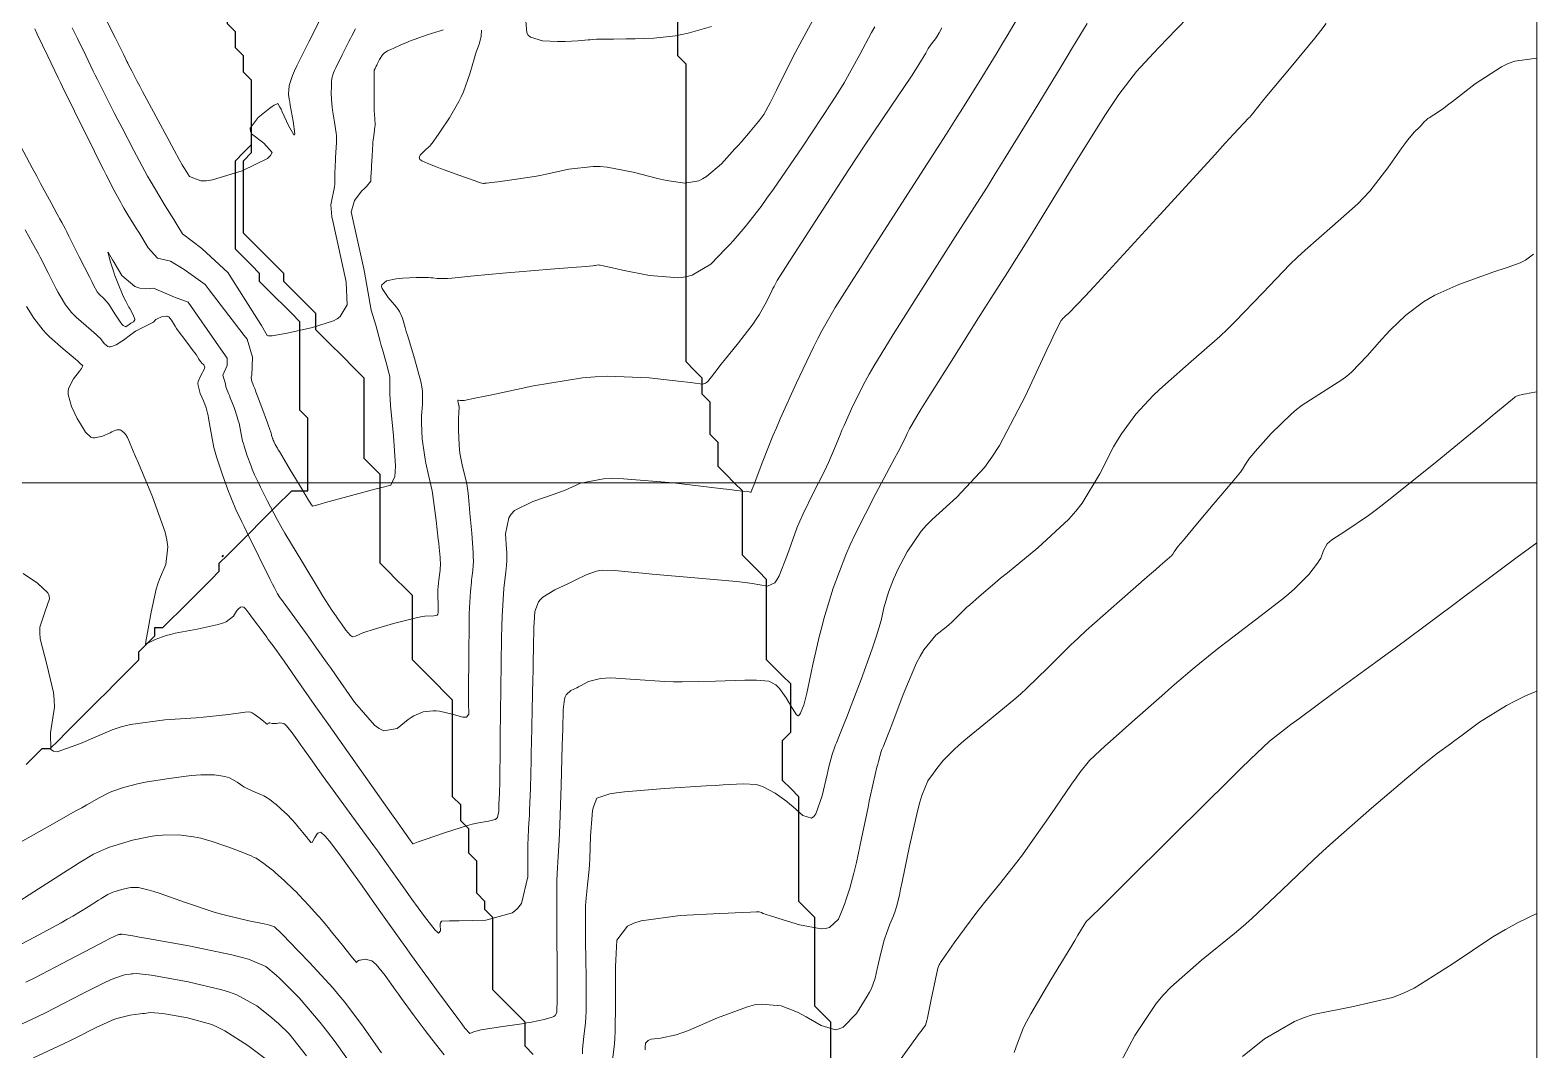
# Model space of a CAD drawing. Header units: millimetres. Extents: x 837475 to 838477, y 1189012 to 1191015.
# Drawn here: x 838289.3 to 838476.5, y 1190743.5 to 1190870.1 of the extents above; entities that cross this region are included whole.
import ezdxf

# ---------------------------------------------------------------- set-up
doc = ezdxf.new("R2010")
doc.units = ezdxf.units.MM
doc.header["$LTSCALE"] = 0.3
doc.layers.add('COORD', color=253, linetype='Continuous', lineweight=20)
doc.layers.add('DRENAJE', color=5, linetype='Continuous', lineweight=25)
doc.layers.add('COTAS 10', color=7, linetype='Continuous', lineweight=9, true_color=0x6e3e2d)
doc.layers.add('COTAS INT', color=7, linetype='Continuous', lineweight=5, true_color=0x9fa19f)

msp = doc.modelspace()

# ---------------------------------------------------------------- linework, layer by layer
at = {"layer": 'COORD'}
msp.add_line((837476.51, 1190813.87), (838476.51, 1190813.87), dxfattribs=at)
msp.add_lwpolyline([(837476.51, 1189013.87), (838476.51, 1189013.87), (838476.51, 1191013.87), (837476.51, 1191013.87)], close=True, dxfattribs=at)
at = {"layer": 'COTAS 10'}
for points in [[(838288.71, 1190845.28), (838289.63, 1190843.64), (838290.17, 1190842.67), (838290.37, 1190842.3), (838290.59, 1190841.87), (838291.57, 1190839.94), (838292.59, 1190837.96), (838292.83, 1190837.5), (838293.06, 1190837.09), (838293.74, 1190835.95), (838294.48, 1190835.02), (838294.75, 1190834.74), (838295.04, 1190834.45), (838296.32, 1190833.34), (838297.54, 1190832.29), (838297.81, 1190832.04), (838298.04, 1190831.81), (838298.59, 1190831.14), (838299.01, 1190830.78), (838299.15, 1190830.75), (838299.32, 1190830.75), (838300.01, 1190831), (838300.73, 1190831.44), (838300.92, 1190831.56), (838301.09, 1190831.68), (838301.64, 1190832.12), (838302.25, 1190832.56), (838302.45, 1190832.69), (838302.67, 1190832.81), (838303.6, 1190833.28), (838304.43, 1190833.68), (838304.58, 1190833.76), (838304.7, 1190833.84), (838304.85, 1190834.01), (838304.95, 1190834.14), (838305.03, 1190834.19), (838305.13, 1190834.24), (838305.68, 1190834.46), (838306.3, 1190834.55), (838306.36, 1190834.54), (838306.44, 1190834.52), (838306.57, 1190834.46), (838306.92, 1190834.04), (838307.35, 1190833.3), (838307.53, 1190833.03), (838307.74, 1190832.74), (838308.68, 1190831.48), (838309.6, 1190830.27), (838309.79, 1190830.01), (838309.96, 1190829.78), (838310.31, 1190829.23), (838310.51, 1190828.93), (838310.51, 1190828.92), (838310.57, 1190828.84), (838310.64, 1190828.77), (838310.91, 1190828.53), (838311.04, 1190828.21), (838311.01, 1190828.08), (838310.96, 1190827.94), (838310.58, 1190827.28), (838310.22, 1190826.45), (838310.19, 1190826.2), (838310.2, 1190825.95), (838310.46, 1190824.95), (838310.86, 1190824.04), (838310.95, 1190823.84), (838311.03, 1190823.65), (838311.22, 1190823.17), (838311.38, 1190822.52), (838311.44, 1190822.23), (838311.5, 1190821.89), (838311.77, 1190820.27), (838312.18, 1190818.26), (838312.33, 1190817.68), (838312.5, 1190817.09), (838313.24, 1190814.85), (838314, 1190812.79), (838314.19, 1190812.3), (838314.37, 1190811.86), (838314.91, 1190810.56), (838315.63, 1190809.02), (838315.92, 1190808.42), (838316.25, 1190807.75), (838317.75, 1190804.7), (838319.18, 1190801.84), (838319.45, 1190801.28), (838319.68, 1190800.83), (838320.06, 1190800.08), (838320.38, 1190799.64), (838320.56, 1190799.39), (838320.78, 1190799.09), (838321.91, 1190797.54), (838323.23, 1190795.74), (838323.56, 1190795.28), (838323.88, 1190794.83), (838324.93, 1190793.35), (838326.23, 1190791.48), (838326.72, 1190790.79), (838327.26, 1190790.03), (838329.65, 1190786.65), (838332.13, 1190783.79), (838332.72, 1190783.35), (838333.28, 1190783.08), (838334.95, 1190783.37), (838336.3, 1190784.48), (838336.66, 1190784.72), (838337, 1190784.92), (838338.18, 1190785.43), (838339.4, 1190785.56), (838339.78, 1190785.54), (838340.18, 1190785.5), (838341.75, 1190785.12), (838343.09, 1190784.78), (838343.34, 1190784.77), (838343.54, 1190784.78), (838343.83, 1190785.12), (838343.8, 1190786.55), (838343.8, 1190787.26), (838343.8, 1190788.11), (838343.82, 1190792.3), (838343.87, 1190796.62), (838343.89, 1190797.56), (838343.92, 1190798.37), (838344.03, 1190800.36), (838344.15, 1190801.51), (838344.19, 1190801.8), (838344.22, 1190802.08), (838344.35, 1190802.97), (838344.4, 1190804.18), (838344.39, 1190804.65), (838344.37, 1190805.19), (838344.2, 1190807.61), (838343.98, 1190810.09), (838343.93, 1190810.66), (838343.88, 1190811.17), (838343.74, 1190812.57), (838343.57, 1190813.73), (838343.5, 1190814.08), (838343.42, 1190814.45), (838343.06, 1190815.9), (838342.73, 1190817.54), (838342.67, 1190818.02), (838342.62, 1190818.52), (838342.55, 1190820.42), (838342.57, 1190822.05), (838342.58, 1190822.38), (838342.59, 1190822.65), (838342.62, 1190823.17), (838342.62, 1190823.37), (838342.61, 1190823.44), (838342.6, 1190823.51), (838342.53, 1190823.81), (838342.47, 1190824.06), (838342.47, 1190824.11), (838342.48, 1190824.14), (838342.57, 1190824.14), (838342.75, 1190824.09), (838342.82, 1190824.09), (838342.9, 1190824.08), (838343.24, 1190824.1), (838344.81, 1190824.4), (838345.65, 1190824.58), (838346.68, 1190824.79), (838351.87, 1190825.89), (838357.95, 1190826.88), (838359.53, 1190827.01), (838361.06, 1190827.1), (838366.24, 1190826.92), (838370.23, 1190826.46), (838371.02, 1190826.37), (838371.67, 1190826.29), (838372.88, 1190826.13), (838373.24, 1190826.23), (838373.35, 1190826.31), (838373.47, 1190826.42), (838373.97, 1190827.01), (838374.82, 1190828.12), (838375.16, 1190828.56), (838375.55, 1190829.04), (838377.33, 1190831.26), (838379.14, 1190833.62), (838379.55, 1190834.19), (838379.91, 1190834.74), (838380.86, 1190836.42), (838381.46, 1190837.7), (838381.61, 1190838), (838381.75, 1190838.26), (838382.16, 1190839), (838383.17, 1190840.58), (838383.69, 1190841.39), (838384.31, 1190842.35), (838387.4, 1190847.15), (838391.03, 1190852.75), (838392, 1190854.22), (838392.94, 1190855.65), (838396.22, 1190860.52), (838398.81, 1190864.37), (838399.33, 1190865.16), (838399.76, 1190865.82), (838400.61, 1190867.21), (838400.91, 1190867.77), (838401, 1190867.92), (838401.09, 1190868.06), (838401.44, 1190868.54), (838401.79, 1190869), (838401.88, 1190869.13), (838401.97, 1190869.25), (838402.26, 1190869.73), (838402.6, 1190870.35)], [(838361.67, 1190742.17), (838361.95, 1190744.2), (838361.99, 1190744.93), (838362.03, 1190745.74), (838362.05, 1190749.27), (838362.04, 1190752.92), (838362.06, 1190753.79), (838362.08, 1190754.61), (838362.23, 1190757.08), (838363.56, 1190758.82), (838364.32, 1190759.18), (838365.26, 1190759.49), (838370.08, 1190760.13), (838375.03, 1190760.37), (838376.06, 1190760.42), (838376.93, 1190760.46), (838378.83, 1190760.57), (838379.59, 1190760.59), (838379.75, 1190760.59), (838379.89, 1190760.58), (838380.18, 1190760.52), (838380.33, 1190760.43), (838380.38, 1190760.4), (838380.43, 1190760.38), (838380.63, 1190760.3), (838381.42, 1190760.06), (838381.84, 1190759.93), (838382.36, 1190759.77), (838384.93, 1190758.98), (838387.59, 1190758.5), (838388.16, 1190758.54), (838388.64, 1190758.66), (838389.78, 1190759.69), (838390.38, 1190761.2), (838390.53, 1190761.62), (838390.68, 1190762.03), (838391.17, 1190763.54), (838391.67, 1190765.4), (838391.82, 1190766.04), (838391.99, 1190766.73), (838392.62, 1190769.71), (838393.27, 1190772.81), (838393.43, 1190773.59), (838393.59, 1190774.34), (838394.12, 1190776.73), (838394.54, 1190778.56), (838394.64, 1190778.95), (838394.72, 1190779.28), (838394.92, 1190780.06), (838395.07, 1190780.5), (838395.11, 1190780.62), (838395.16, 1190780.74), (838395.34, 1190781.18), (838395.83, 1190782.43), (838396.08, 1190783.06), (838396.37, 1190783.82), (838397.79, 1190787.6), (838399.47, 1190791.52), (838399.92, 1190792.36), (838400.35, 1190793.11), (838401.87, 1190794.93), (838403.18, 1190795.99), (838403.49, 1190796.26), (838403.78, 1190796.52), (838404.63, 1190797.33), (838405.45, 1190798.16), (838405.72, 1190798.41), (838406.02, 1190798.68), (838407.23, 1190799.76), (838409.16, 1190801.4), (838409.9, 1190802.01), (838410.74, 1190802.7), (838414.52, 1190805.79), (838418.36, 1190809.36), (838419.24, 1190810.35), (838420.03, 1190811.35), (838422.23, 1190814.98), (838423.93, 1190818.33), (838424.41, 1190819.16), (838424.9, 1190819.94), (838426.7, 1190822.39), (838428.87, 1190824.71), (838429.59, 1190825.41), (838430.37, 1190826.13), (838433.59, 1190828.94), (838437.12, 1190832.04), (838438.08, 1190832.96), (838439.04, 1190833.89), (838442.46, 1190837.45), (838445.84, 1190840.97), (838446.78, 1190841.88), (838447.72, 1190842.76), (838451.12, 1190845.72), (838454.26, 1190848.52), (838455.02, 1190849.3), (838455.75, 1190850.09), (838458.01, 1190852.98), (838459.73, 1190855.44), (838460.11, 1190855.96), (838460.45, 1190856.41), (838461.33, 1190857.45), (838461.88, 1190857.98), (838462.01, 1190858.11), (838462.13, 1190858.23), (838462.49, 1190858.63), (838462.86, 1190858.98), (838462.99, 1190859.08), (838463.13, 1190859.18), (838463.72, 1190859.54), (838464.91, 1190860.35), (838465.43, 1190860.74), (838466.03, 1190861.19), (838468.87, 1190863.41), (838472.11, 1190865.53), (838472.95, 1190865.92), (838473.78, 1190866.23), (838476.51, 1190866.61)], [(838313.21, 1190804.76), (838313.27, 1190804.86), (838313.28, 1190804.87), (838313.29, 1190804.88), (838313.31, 1190804.87), (838313.32, 1190804.86), (838313.32, 1190804.85), (838313.33, 1190804.84), (838313.33, 1190804.81), (838313.33, 1190804.78), (838313.32, 1190804.77), (838313.31, 1190804.76), (838313.27, 1190804.73), (838313.22, 1190804.7), (838313.22, 1190804.69), (838313.21, 1190804.69), (838313.2, 1190804.68), (838313.2, 1190804.69), (838313.2, 1190804.7), (838313.2, 1190804.72), (838313.21, 1190804.76)], [(838286.48, 1190755.67), (838289.89, 1190757.45), (838293.19, 1190759.25), (838293.95, 1190759.67), (838294.64, 1190760.06), (838296.57, 1190761.23), (838297.84, 1190762.05), (838298.12, 1190762.22), (838298.37, 1190762.38), (838299.01, 1190762.76), (838299.54, 1190763.01), (838299.72, 1190763.07), (838299.91, 1190763.14), (838300.74, 1190763.38), (838301.61, 1190763.57), (838301.84, 1190763.6), (838302.06, 1190763.62), (838302.79, 1190763.62), (838304.11, 1190763.3), (838304.7, 1190763.12), (838305.38, 1190762.9), (838308.65, 1190761.77), (838312.22, 1190760.57), (838313.1, 1190760.31), (838313.93, 1190760.08), (838316.52, 1190759.47), (838318.4, 1190759.1), (838318.77, 1190759.02), (838319.09, 1190758.94), (838319.71, 1190758.73), (838320.51, 1190757.95), (838320.93, 1190757.52), (838321.44, 1190757), (838324.02, 1190754.35), (838326.97, 1190751.13), (838327.71, 1190750.25), (838328.43, 1190749.38), (838330.75, 1190746.28), (838332.59, 1190743.67), (838332.99, 1190743.11)], [(838476.51, 1190760.4), (838474.2, 1190759.29), (838472.6, 1190758.4), (838471.05, 1190757.49), (838466.01, 1190754.08), (838461.28, 1190751.12), (838459.93, 1190750.51), (838458.57, 1190749.98), (838453.53, 1190748.82), (838448.74, 1190747.85), (838447.54, 1190747.44), (838446.39, 1190746.98), (838442.7, 1190744.82), (838439.95, 1190742.65)]]:
    msp.add_lwpolyline(points, dxfattribs=at)
at = {"layer": 'COTAS INT'}
for points in [[(838434.39, 1190872.91), (838430.55, 1190868.93), (838429.68, 1190868.03), (838428.9, 1190867.2), (838426.77, 1190864.94), (838424.58, 1190862.06), (838423.76, 1190860.85), (838422.85, 1190859.47), (838418.79, 1190852.99), (838414.73, 1190846.35), (838413.81, 1190844.86), (838412.98, 1190843.53), (838410.75, 1190839.98), (838408.67, 1190836.73), (838407.95, 1190835.59), (838407.15, 1190834.34), (838403.74, 1190828.94), (838400.61, 1190823.96), (838399.99, 1190822.97), (838399.48, 1190822.15), (838398.56, 1190820.58), (838398.38, 1190820.17), (838398.33, 1190820.07), (838398.29, 1190819.97), (838398.17, 1190819.68), (838397.53, 1190818.43), (838397.16, 1190817.73), (838396.71, 1190816.88), (838394.38, 1190812.53), (838391.82, 1190807.48), (838391.22, 1190806.18), (838390.67, 1190804.93), (838389.1, 1190800.78), (838387.95, 1190796.98), (838387.67, 1190795.95), (838387.4, 1190794.92), (838386.56, 1190791.29), (838385.94, 1190788.34), (838385.81, 1190787.75), (838385.7, 1190787.25), (838385.44, 1190786.26), (838385.29, 1190785.88), (838385.25, 1190785.77), (838385.21, 1190785.66), (838385.03, 1190785.26), (838384.85, 1190784.98), (838384.8, 1190784.94), (838384.75, 1190784.93), (838384.56, 1190785.05), (838384.24, 1190785.52), (838384.11, 1190785.73), (838383.96, 1190785.98), (838383.26, 1190787.16), (838382.43, 1190788.33), (838382.2, 1190788.57), (838381.96, 1190788.78), (838381.11, 1190789.22), (838379.57, 1190789.35), (838378.9, 1190789.36), (838378.13, 1190789.36), (838374.5, 1190789.24), (838370.34, 1190789.16), (838369.25, 1190789.17), (838368.17, 1190789.21), (838364.5, 1190789.46), (838361.46, 1190789.64), (838360.8, 1190789.63), (838360.2, 1190789.58), (838358.69, 1190789.18), (838357.72, 1190788.66), (838357.48, 1190788.53), (838357.24, 1190788.42), (838356.49, 1190788.08), (838355.93, 1190787.54), (838355.82, 1190787.3), (838355.73, 1190787.02), (838355.56, 1190785.69), (838355.5, 1190783.28), (838355.48, 1190782.32), (838355.45, 1190781.24), (838355.32, 1190776.26), (838355.16, 1190771.39), (838355.11, 1190770.37), (838355.07, 1190769.48), (838354.92, 1190767.47), (838354.8, 1190765.39), (838354.79, 1190764.46), (838354.77, 1190763.39), (838354.77, 1190758.25), (838354.8, 1190753.22), (838354.81, 1190752.21), (838354.81, 1190751.37), (838354.83, 1190749.73), (838354.82, 1190749.27), (838354.82, 1190749.16), (838354.82, 1190749.07), (838354.79, 1190748.84), (838354.77, 1190748.63), (838354.76, 1190748.56), (838354.76, 1190748.47), (838354.78, 1190748.1), (838354.56, 1190747.71), (838354.4, 1190747.61), (838354.21, 1190747.51), (838353.21, 1190747.21), (838351.61, 1190746.9), (838351.05, 1190746.81), (838350.43, 1190746.71), (838347.77, 1190746.32), (838345.37, 1190745.93), (838344.91, 1190745.83), (838344.55, 1190745.75), (838343.98, 1190745.47), (838343.36, 1190746.16), (838342.96, 1190746.68), (838342.46, 1190747.34), (838339.82, 1190750.93), (838336.72, 1190755.19), (838335.94, 1190756.28), (838335.18, 1190757.34), (838332.71, 1190760.82), (838330.59, 1190763.83), (838330.05, 1190764.59), (838329.53, 1190765.32), (838327.83, 1190767.66), (838326.52, 1190769.38), (838326.25, 1190769.72), (838326.01, 1190769.99), (838325.47, 1190770.47), (838325.17, 1190770.41), (838325.09, 1190770.35), (838325.01, 1190770.27), (838324.72, 1190769.81), (838324.47, 1190769.36), (838324.41, 1190769.29), (838324.36, 1190769.23), (838324.22, 1190769.22), (838324, 1190769.48), (838323.9, 1190769.6), (838323.78, 1190769.74), (838323.22, 1190770.43), (838322.6, 1190771.2), (838322.44, 1190771.38), (838322.29, 1190771.56), (838321.79, 1190772.12), (838321.32, 1190772.62), (838321.17, 1190772.76), (838321.03, 1190772.9), (838320.46, 1190773.42), (838319.89, 1190773.91), (838319.75, 1190774.03), (838319.6, 1190774.15), (838319.11, 1190774.54), (838318.56, 1190774.89), (838318.37, 1190774.99), (838318.16, 1190775.09), (838317.3, 1190775.44), (838316.37, 1190775.85), (838316.13, 1190775.98), (838315.89, 1190776.12), (838315.04, 1190776.69), (838314.12, 1190777.22), (838313.83, 1190777.33), (838313.52, 1190777.42), (838312.25, 1190777.62), (838310.55, 1190777.61), (838309.96, 1190777.57), (838309.33, 1190777.51), (838306.62, 1190777.17), (838303.9, 1190776.73), (838303.26, 1190776.61), (838302.67, 1190776.48), (838300.95, 1190776.04), (838299.63, 1190775.58), (838299.3, 1190775.44), (838298.97, 1190775.3), (838297.92, 1190774.75), (838296.38, 1190773.87), (838295.75, 1190773.52), (838295.03, 1190773.12), (838291.73, 1190771.28), (838288.15, 1190769.26)], [(838288.9, 1190835.77), (838289.81, 1190834.31), (838290.96, 1190832.81), (838291.34, 1190832.4), (838291.75, 1190831.98), (838293.44, 1190830.48), (838294.95, 1190829.24), (838295.24, 1190828.99), (838295.48, 1190828.78), (838295.88, 1190828.38), (838295.72, 1190828.06), (838295.61, 1190827.9), (838295.47, 1190827.71), (838294.71, 1190826.79), (838294.1, 1190825.58), (838294.05, 1190825.21), (838294.05, 1190824.83), (838294.47, 1190823.32), (838295.2, 1190821.86), (838295.39, 1190821.51), (838295.58, 1190821.18), (838296.21, 1190820.15), (838296.9, 1190819.54), (838297.13, 1190819.47), (838297.37, 1190819.43), (838298.35, 1190819.67), (838299.28, 1190820.09), (838299.48, 1190820.19), (838299.66, 1190820.26), (838300.12, 1190820.45), (838300.44, 1190820.46), (838300.53, 1190820.43), (838300.62, 1190820.39), (838300.98, 1190820.1), (838301.3, 1190819.72), (838301.37, 1190819.62), (838301.44, 1190819.51), (838301.62, 1190819.12), (838302.16, 1190817.8), (838302.45, 1190817.12), (838302.79, 1190816.29), (838304.54, 1190812.12), (838306.1, 1190807.74), (838306.32, 1190806.77), (838306.46, 1190805.92), (838306.19, 1190803.73), (838305.4, 1190801.92), (838305.2, 1190801.31), (838305, 1190800.64), (838304.38, 1190797.82), (838303.93, 1190795.29), (838303.84, 1190794.81), (838303.77, 1190794.42), (838303.67, 1190793.81), (838303.85, 1190793.9), (838303.97, 1190793.96), (838304.11, 1190794.04), (838304.86, 1190794.42), (838306.24, 1190794.91), (838306.77, 1190795.05), (838307.37, 1190795.19), (838310.1, 1190795.7), (838312.71, 1190796.26), (838313.25, 1190796.44), (838313.69, 1190796.61), (838314.62, 1190797.32), (838314.99, 1190797.94), (838315.08, 1190798.07), (838315.18, 1190798.18), (838315.48, 1190798.43), (838315.76, 1190798.46), (838315.83, 1190798.44), (838315.9, 1190798.41), (838316.14, 1190798.18), (838316.51, 1190797.68), (838316.66, 1190797.47), (838316.84, 1190797.24), (838318.52, 1190794.98), (838318.73, 1190794.7), (838318.93, 1190794.43), (838319.53, 1190793.62), (838320.28, 1190792.58), (838320.57, 1190792.17), (838320.89, 1190791.71), (838322.36, 1190789.6), (838324.63, 1190786.35), (838325.47, 1190785.17), (838326.39, 1190783.86), (838330.47, 1190778.09), (838334.23, 1190772.78), (838334.96, 1190771.75), (838335.55, 1190770.92), (838336.55, 1190769.51), (838336.64, 1190769.39), (838336.66, 1190769.36), (838336.68, 1190769.33), (838336.73, 1190769.26), (838336.77, 1190769.2), (838336.79, 1190769.18), (838336.8, 1190769.17), (838336.85, 1190769.09), (838336.9, 1190769.04), (838336.91, 1190769.03), (838336.91, 1190769.02), (838336.92, 1190769.03), (838337.53, 1190769.27), (838337.92, 1190769.41), (838338.4, 1190769.58), (838340.93, 1190770.45), (838343.66, 1190771.31), (838344.27, 1190771.48), (838344.82, 1190771.62), (838346.27, 1190771.85), (838347.1, 1190772.05), (838347.26, 1190772.17), (838347.38, 1190772.32), (838347.58, 1190773.09), (838347.58, 1190773.88), (838347.58, 1190774.04), (838347.58, 1190774.18), (838347.6, 1190774.48), (838347.62, 1190774.74), (838347.62, 1190774.86), (838347.63, 1190774.99), (838347.65, 1190775.63), (838347.67, 1190776.43), (838347.68, 1190776.67), (838347.68, 1190776.92), (838347.7, 1190777.87), (838347.73, 1190780.08), (838347.74, 1190781.12), (838347.75, 1190782.35), (838347.8, 1190788.33), (838347.9, 1190794.61), (838347.94, 1190796.03), (838347.98, 1190797.3), (838348.2, 1190800.73), (838348.42, 1190802.8), (838348.46, 1190803.22), (838348.5, 1190803.57), (838348.58, 1190804.26), (838348.57, 1190804.92), (838348.56, 1190805.24), (838348.53, 1190805.62), (838348.38, 1190807.52), (838348.79, 1190809.53), (838349.11, 1190809.99), (838349.52, 1190810.41), (838351.78, 1190811.56), (838354.43, 1190812.44), (838355.09, 1190812.69), (838355.71, 1190812.93), (838357.71, 1190813.82), (838360.57, 1190814.37), (838361.73, 1190814.4), (838363.07, 1190814.37), (838369.23, 1190813.85), (838375.07, 1190813.16), (838376.2, 1190813.02), (838377.11, 1190812.91), (838378.65, 1190812.73), (838378.78, 1190812.72), (838378.8, 1190812.72), (838378.83, 1190812.72), (838378.87, 1190812.71), (838378.89, 1190812.72), (838378.9, 1190812.73), (838378.91, 1190812.74), (838378.93, 1190812.8), (838378.96, 1190812.88), (838378.97, 1190812.91), (838378.98, 1190812.93), (838379.01, 1190812.99), (838379.24, 1190813.58), (838379.37, 1190813.92), (838379.53, 1190814.35), (838380.36, 1190816.54), (838381.62, 1190819.68), (838382.06, 1190820.71), (838382.53, 1190821.8), (838384.54, 1190826.29), (838386.65, 1190830.72), (838387.18, 1190831.77), (838387.69, 1190832.75), (838389.35, 1190835.64), (838391.66, 1190839.26), (838392.58, 1190840.7), (838393.62, 1190842.32), (838398.38, 1190849.74), (838403.17, 1190857.21), (838404.22, 1190858.86), (838405.16, 1190860.34), (838407.57, 1190864.19), (838409.45, 1190867.29), (838410.05, 1190868.3), (838410.7, 1190869.38), (838413.34, 1190873.8)], [(838297.65, 1190873.62), (838299.51, 1190869.94), (838299.9, 1190869.17), (838300.24, 1190868.5), (838300.98, 1190866.99), (838301.37, 1190866.19), (838301.47, 1190865.98), (838301.58, 1190865.76), (838301.96, 1190865.01), (838302.65, 1190863.69), (838302.95, 1190863.12), (838303.3, 1190862.47), (838304.97, 1190859.38), (838306.62, 1190856.33), (838306.96, 1190855.7), (838307.25, 1190855.16), (838307.87, 1190854), (838308.23, 1190853.34), (838308.37, 1190853.12), (838308.51, 1190852.89), (838309.13, 1190851.9), (838310.56, 1190851.34), (838311.21, 1190851.37), (838311.98, 1190851.49), (838315.7, 1190852.6), (838318.82, 1190854.13), (838319.22, 1190854.51), (838319.41, 1190854.88), (838318.39, 1190856.05), (838316.85, 1190857.19), (838316.71, 1190857.53), (838316.69, 1190857.88), (838317.67, 1190859.24), (838319.13, 1190860.38), (838319.41, 1190860.59), (838319.65, 1190860.75), (838320.1, 1190860.98), (838320.38, 1190860.52), (838320.51, 1190860.25), (838320.67, 1190859.93), (838321.43, 1190858.25), (838322.08, 1190857.07), (838322.17, 1190857.06), (838322.21, 1190857.18), (838322.02, 1190858.75), (838321.66, 1190860.76), (838321.59, 1190861.15), (838321.53, 1190861.48), (838321.44, 1190862.09), (838321.45, 1190862.36), (838321.46, 1190862.47), (838321.47, 1190862.59), (838321.53, 1190863.18), (838321.94, 1190864.45), (838322.18, 1190865.01), (838322.48, 1190865.65), (838323.99, 1190868.71), (838326.03, 1190872.71)], [(838287.15, 1190857.58), (838289.61, 1190852.97), (838290.16, 1190851.95), (838290.65, 1190851.03), (838291.95, 1190848.62), (838292.71, 1190847.22), (838292.87, 1190846.93), (838293, 1190846.69), (838293.28, 1190846.2), (838293.69, 1190845.43), (838293.9, 1190845.01), (838294.15, 1190844.5), (838295.44, 1190841.93), (838296.74, 1190839.35), (838297, 1190838.84), (838297.22, 1190838.41), (838297.66, 1190837.59), (838297.88, 1190837.32), (838297.96, 1190837.23), (838298.04, 1190837.15), (838298.42, 1190836.82), (838298.91, 1190836.29), (838299.07, 1190836.08), (838299.24, 1190835.84), (838299.95, 1190834.74), (838300.62, 1190833.72), (838300.76, 1190833.54), (838300.89, 1190833.4), (838301.21, 1190833.24), (838301.41, 1190833.36), (838301.46, 1190833.39), (838301.51, 1190833.43), (838301.66, 1190833.54), (838301.82, 1190833.66), (838301.87, 1190833.7), (838301.93, 1190833.73), (838302.19, 1190833.86), (838302.34, 1190834.09), (838302.33, 1190834.19), (838302.31, 1190834.31), (838302.07, 1190834.87), (838301.71, 1190835.51), (838301.62, 1190835.68), (838301.53, 1190835.85), (838301.22, 1190836.41), (838300.91, 1190837.04), (838300.81, 1190837.24), (838300.72, 1190837.46), (838300.34, 1190838.35), (838299.94, 1190839.38), (838299.83, 1190839.69), (838299.72, 1190840.01), (838299.33, 1190841.25), (838299.06, 1190842.23), (838299.02, 1190842.39), (838298.99, 1190842.5), (838299.05, 1190842.49), (838299.41, 1190841.84), (838299.57, 1190841.56), (838299.77, 1190841.22), (838300.73, 1190839.61), (838302.36, 1190838.24), (838302.97, 1190838.05), (838303.66, 1190837.95), (838304.66, 1190838.05), (838307.28, 1190836.93), (838308.98, 1190836.28), (838308.98, 1190836.28), (838313.05, 1190830.45), (838313.82, 1190829.34), (838313.82, 1190828.42), (838313.3, 1190827.24), (838313.63, 1190826.14), (838313.65, 1190825.78), (838313.99, 1190824.97), (838314.1, 1190824.7), (838314.21, 1190824.42), (838314.67, 1190823.2), (838315.1, 1190821.92), (838315.2, 1190821.58), (838315.29, 1190821.25), (838315.52, 1190820.15), (838315.74, 1190819.05), (838315.83, 1190818.74), (838315.92, 1190818.42), (838316.32, 1190817.2), (838316.74, 1190816.07), (838316.84, 1190815.81), (838316.93, 1190815.57), (838317.23, 1190814.86), (838317.62, 1190814.02), (838317.78, 1190813.7), (838317.96, 1190813.33), (838318.78, 1190811.67), (838320.04, 1190809.31), (838320.49, 1190808.5), (838321, 1190807.62), (838323.2, 1190803.91), (838325.28, 1190800.48), (838325.7, 1190799.79), (838326.06, 1190799.21), (838326.81, 1190798.05), (838327.11, 1190797.64), (838327.18, 1190797.53), (838327.26, 1190797.43), (838327.49, 1190797.09), (838327.79, 1190796.67), (838327.9, 1190796.51), (838328.02, 1190796.34), (838328.57, 1190795.57), (838329.13, 1190794.92), (838329.27, 1190794.82), (838329.4, 1190794.75), (838329.78, 1190794.82), (838330.69, 1190795.24), (838331.16, 1190795.4), (838331.72, 1190795.58), (838334.49, 1190796.38), (838337.31, 1190797.09), (838337.89, 1190797.22), (838338.39, 1190797.3), (838339.48, 1190797.34), (838339.9, 1190797.44), (838339.97, 1190797.56), (838340.02, 1190797.73), (838340.03, 1190798.67), (838339.98, 1190799.89), (838339.99, 1190800.23), (838340, 1190800.57), (838340.13, 1190801.82), (838340.27, 1190803.01), (838340.29, 1190803.32), (838340.3, 1190803.61), (838340.27, 1190804.59), (838340.15, 1190805.85), (838340.11, 1190806.32), (838340.05, 1190806.85), (838339.8, 1190809.19), (838339.47, 1190811.67), (838339.38, 1190812.28), (838339.28, 1190812.85), (838338.88, 1190814.65), (838338.5, 1190816.32), (838338.41, 1190816.82), (838338.32, 1190817.34), (838338.06, 1190819.32), (838337.94, 1190821.25), (838337.94, 1190821.72), (838337.95, 1190822.17), (838338.1, 1190823.58), (838338.09, 1190825.21), (838338, 1190825.8), (838337.88, 1190826.46), (838337.1, 1190829.31), (838336.25, 1190832.06), (838336.07, 1190832.64), (838335.92, 1190833.15), (838335.59, 1190834.32), (838335.22, 1190835.12), (838335.05, 1190835.38), (838334.84, 1190835.67), (838333.83, 1190836.87), (838333.06, 1190838), (838333.01, 1190838.25), (838333.02, 1190838.46), (838333.63, 1190838.95), (838334.83, 1190839.19), (838335.22, 1190839.24), (838335.63, 1190839.27), (838337.31, 1190839.34), (838338.82, 1190839.34), (838339.12, 1190839.33), (838339.38, 1190839.31), (838339.9, 1190839.23), (838340.73, 1190839.22), (838341.18, 1190839.24), (838341.73, 1190839.28), (838344.52, 1190839.55), (838348.05, 1190839.89), (838349.07, 1190839.98), (838350.1, 1190840.07), (838353.97, 1190840.39), (838357.2, 1190840.64), (838357.83, 1190840.68), (838358.35, 1190840.73), (838359.26, 1190840.8), (838359.44, 1190840.83), (838359.49, 1190840.84), (838359.54, 1190840.85), (838359.74, 1190840.89), (838359.99, 1190840.91), (838360.07, 1190840.9), (838360.16, 1190840.89), (838360.54, 1190840.8), (838361.68, 1190840.54), (838362.24, 1190840.42), (838362.92, 1190840.28), (838366.28, 1190839.61), (838369.93, 1190839.33), (838370.79, 1190839.44), (838371.59, 1190839.64), (838373.92, 1190841.02), (838375.74, 1190842.9), (838376.21, 1190843.4), (838376.66, 1190843.9), (838378.18, 1190845.63), (838380.14, 1190848.18), (838380.87, 1190849.19), (838381.68, 1190850.34), (838385.3, 1190855.58), (838388.91, 1190861.05), (838389.72, 1190862.34), (838390.45, 1190863.54), (838392.39, 1190867.04), (838393.86, 1190869.77), (838394.29, 1190870.48)], [(838288.46, 1190802.59), (838290.27, 1190801.4), (838291.54, 1190800.2), (838291.69, 1190799.83), (838291.74, 1190799.45), (838291.2, 1190797.94), (838290.55, 1190795.94), (838290.54, 1190795.25), (838290.59, 1190794.5), (838291.4, 1190791.32), (838292.26, 1190787.85), (838292.34, 1190786.93), (838292.36, 1190786.01), (838291.89, 1190782.84), (838291.91, 1190780.76), (838292.24, 1190780.54), (838292.72, 1190780.47), (838295.6, 1190781.51), (838299.52, 1190783.21), (838300.65, 1190783.55), (838301.79, 1190783.84), (838306.07, 1190784.44), (838309.95, 1190784.69), (838310.84, 1190784.76), (838311.66, 1190784.83), (838313.97, 1190785.09), (838315.47, 1190785.3), (838315.78, 1190785.34), (838316.04, 1190785.37), (838316.59, 1190785.41), (838316.93, 1190785.29), (838317.05, 1190785.23), (838317.18, 1190785.14), (838317.77, 1190784.72), (838318.32, 1190784.29), (838318.43, 1190784.2), (838318.53, 1190784.12), (838318.72, 1190783.95), (838318.79, 1190783.9), (838318.81, 1190783.9), (838318.83, 1190783.9), (838318.88, 1190783.97), (838318.99, 1190784.04), (838319.04, 1190784.05), (838319.1, 1190784.05), (838319.39, 1190784), (838319.74, 1190783.96), (838319.84, 1190783.96), (838319.95, 1190783.98), (838320.36, 1190784.08), (838320.85, 1190783.98), (838321.01, 1190783.86), (838321.18, 1190783.71), (838321.9, 1190782.83), (838322.72, 1190781.65), (838322.96, 1190781.3), (838323.21, 1190780.95), (838324.15, 1190779.62), (838325.53, 1190777.69), (838326.06, 1190776.96), (838326.66, 1190776.15), (838329.32, 1190772.5), (838332.02, 1190768.8), (838332.64, 1190767.96), (838333.19, 1190767.19), (838334.72, 1190765.04), (838335.98, 1190763.27), (838336.36, 1190762.73), (838336.76, 1190762.18), (838338.33, 1190760.01), (838339.66, 1190758.34), (838339.9, 1190758.1), (838340.09, 1190757.95), (838340.32, 1190758.23), (838340.27, 1190758.97), (838340.28, 1190759.11), (838340.3, 1190759.23), (838340.45, 1190759.43), (838341.42, 1190759.47), (838341.96, 1190759.49), (838342.62, 1190759.5), (838345.96, 1190759.58), (838349.26, 1190760.46), (838349.89, 1190760.99), (838350.39, 1190761.63), (838351.18, 1190764.94), (838351.18, 1190768.36), (838351.18, 1190769.07), (838351.19, 1190769.67), (838351.26, 1190770.97), (838351.34, 1190772.11), (838351.37, 1190772.61), (838351.39, 1190773.19), (838351.48, 1190775.95), (838351.57, 1190779.43), (838351.6, 1190780.47), (838351.63, 1190781.53), (838351.72, 1190785.66), (838351.8, 1190789.54), (838351.81, 1190790.45), (838351.83, 1190791.29), (838351.86, 1190793.73), (838351.9, 1190795.57), (838351.92, 1190796.04), (838351.94, 1190796.48), (838352.05, 1190797.9), (838352.5, 1190799.09), (838352.75, 1190799.39), (838353.04, 1190799.67), (838354.51, 1190800.58), (838356.2, 1190801.37), (838356.63, 1190801.57), (838357.04, 1190801.77), (838358.4, 1190802.43), (838359.71, 1190802.9), (838360.1, 1190802.97), (838360.49, 1190803.02), (838361.99, 1190802.99), (838364.46, 1190802.74), (838365.47, 1190802.64), (838366.62, 1190802.54), (838371.93, 1190802.08), (838377.09, 1190801.6), (838378.15, 1190801.48), (838379.05, 1190801.37), (838380.95, 1190801.03), (838381.84, 1190801.45), (838382.1, 1190801.82), (838382.38, 1190802.31), (838383.43, 1190804.98), (838384.6, 1190808.24), (838384.95, 1190809.09), (838385.31, 1190809.92), (838386.69, 1190812.76), (838387.98, 1190815.23), (838388.27, 1190815.83), (838388.53, 1190816.39), (838389.27, 1190818.11), (838389.96, 1190819.83), (838390.19, 1190820.39), (838390.45, 1190820.98), (838391.55, 1190823.44), (838393.07, 1190826.43), (838393.59, 1190827.37), (838394.15, 1190828.35), (838396.55, 1190832.29), (838399.41, 1190836.8), (838400.26, 1190838.14), (838401.14, 1190839.53), (838404.56, 1190844.86), (838408.21, 1190850.59), (838409.24, 1190852.23), (838410.27, 1190853.89), (838414.07, 1190860.05), (838417.42, 1190865.55), (838418.17, 1190866.78), (838418.84, 1190867.9), (838420.64, 1190870.89)], [(838386.8, 1190871.77), (838384.16, 1190866.87), (838382.07, 1190862.63), (838381.64, 1190861.77), (838381.28, 1190861.05), (838380.48, 1190859.6), (838379.99, 1190858.93), (838379.82, 1190858.71), (838379.63, 1190858.47), (838378.8, 1190857.47), (838377.68, 1190856.18), (838377.3, 1190855.76), (838376.9, 1190855.32), (838375.21, 1190853.49), (838373.37, 1190851.9), (838372.88, 1190851.6), (838372.39, 1190851.37), (838370.68, 1190851.07), (838368.68, 1190851.35), (838368.01, 1190851.49), (838367.29, 1190851.65), (838364.27, 1190852.44), (838361.01, 1190853.07), (838360.14, 1190853.13), (838359.28, 1190853.15), (838356.28, 1190852.79), (838353.46, 1190852.18), (838352.71, 1190852.04), (838351.98, 1190851.91), (838349.45, 1190851.51), (838347.44, 1190851.24), (838347.04, 1190851.19), (838346.71, 1190851.15), (838346.05, 1190851.07), (838345.85, 1190851.05), (838345.81, 1190851.05), (838345.76, 1190851.04), (838345.64, 1190851.02), (838345.13, 1190851.17), (838344.84, 1190851.26), (838344.5, 1190851.38), (838342.72, 1190852.02), (838340.78, 1190852.74), (838340.33, 1190852.91), (838339.91, 1190853.06), (838338.73, 1190853.51), (838338, 1190853.85), (838337.86, 1190853.94), (838337.76, 1190854.02), (838337.65, 1190854.29), (838337.82, 1190854.57), (838337.9, 1190854.66), (838337.99, 1190854.76), (838338.41, 1190855.15), (838338.88, 1190855.57), (838338.99, 1190855.68), (838339.09, 1190855.79), (838339.41, 1190856.19), (838339.88, 1190856.87), (838340.08, 1190857.17), (838340.32, 1190857.52), (838341.42, 1190859.17), (838342.61, 1190861.2), (838342.89, 1190861.78), (838343.16, 1190862.39), (838343.96, 1190864.65), (838344.55, 1190866.64), (838344.68, 1190867.07), (838344.8, 1190867.44), (838345.12, 1190868.33), (838345.3, 1190868.93), (838345.34, 1190869.11), (838345.36, 1190869.31), (838345.4, 1190870.08)], [(838373.98, 1190870.54), (838371.07, 1190869.68), (838370.29, 1190869.51), (838369.52, 1190869.37), (838366.84, 1190869.08), (838364.49, 1190869), (838363.93, 1190868.99), (838363.4, 1190868.97), (838361.82, 1190868.96), (838360.68, 1190868.96), (838360.44, 1190868.96), (838360.23, 1190868.96), (838359.71, 1190868.94), (838359.16, 1190868.89), (838358.93, 1190868.87), (838358.66, 1190868.85), (838357.39, 1190868.73), (838355.8, 1190868.65), (838355.33, 1190868.64), (838354.84, 1190868.65), (838352.99, 1190868.74), (838351.49, 1190869.21), (838351.23, 1190869.45), (838351.03, 1190869.74), (838350.9, 1190871.17)], [(838450.36, 1190870.89), (838449.66, 1190870.01), (838448.92, 1190869.08), (838445.8, 1190865.28), (838442.99, 1190861.91), (838442.44, 1190861.24), (838441.98, 1190860.69), (838441.17, 1190859.67), (838440.99, 1190859.43), (838440.93, 1190859.37), (838440.88, 1190859.31), (838440.68, 1190859.13), (838438.87, 1190857.19), (838437.8, 1190856.03), (838436.49, 1190854.6), (838429.71, 1190847.18), (838422.87, 1190839.71), (838421.52, 1190838.25), (838420.41, 1190837.05), (838418.38, 1190834.92), (838417.93, 1190834.54), (838417.82, 1190834.44), (838417.72, 1190834.34), (838417.42, 1190834.02), (838416.59, 1190832.41), (838416.16, 1190831.49), (838415.63, 1190830.38), (838413, 1190824.68), (838409.74, 1190818.48), (838408.81, 1190817.05), (838407.88, 1190815.75), (838404.45, 1190812.1), (838401.38, 1190809.33), (838400.68, 1190808.59), (838400.05, 1190807.85), (838398.28, 1190805.29), (838397.11, 1190803.01), (838396.85, 1190802.45), (838396.61, 1190801.92), (838395.98, 1190800.29), (838395.55, 1190798.89), (838395.45, 1190798.5), (838395.35, 1190798.12), (838395.04, 1190796.78), (838394.49, 1190794.85), (838394.25, 1190794.1), (838393.95, 1190793.26), (838392.56, 1190789.43), (838391.13, 1190785.67), (838390.83, 1190784.88), (838390.56, 1190784.18), (838389.89, 1190782.55), (838389.5, 1190781.6), (838389.4, 1190781.34), (838389.3, 1190781.08), (838388.98, 1190780.13), (838388.61, 1190778.76), (838388.48, 1190778.24), (838388.34, 1190777.65), (838387.72, 1190775), (838386.93, 1190772.77), (838386.68, 1190772.44), (838386.41, 1190772.24), (838385.32, 1190772.56), (838384.07, 1190773.68), (838383.7, 1190773.98), (838383.33, 1190774.28), (838381.9, 1190775.33), (838380.39, 1190776.13), (838379.96, 1190776.28), (838379.53, 1190776.39), (838377.93, 1190776.51), (838375.45, 1190776.35), (838374.45, 1190776.29), (838373.32, 1190776.23), (838368.15, 1190775.91), (838363.19, 1190775.51), (838362.2, 1190775.38), (838361.37, 1190775.25), (838359.76, 1190774.72), (838359.31, 1190773.65), (838359.22, 1190773.17), (838359.14, 1190772.62), (838358.97, 1190769.98), (838358.85, 1190767.15), (838358.81, 1190766.47), (838358.77, 1190765.84), (838358.58, 1190763.96), (838358.41, 1190762.31), (838358.37, 1190761.83), (838358.35, 1190761.33), (838358.32, 1190759.44), (838358.34, 1190757.06), (838358.35, 1190756.26), (838358.36, 1190755.39), (838358.41, 1190751.75), (838358.4, 1190748.27), (838358.38, 1190747.51), (838358.34, 1190746.83), (838358.14, 1190745.1), (838357.97, 1190743.55), (838357.95, 1190742.98)], [(838340.67, 1190870.11), (838340.28, 1190870), (838338.65, 1190869.49), (838337.04, 1190868.91), (838336.67, 1190868.77), (838336.32, 1190868.63), (838335.32, 1190868.21), (838334.59, 1190867.87), (838334.42, 1190867.79), (838334.25, 1190867.72), (838333.74, 1190867.5), (838333.33, 1190867.22), (838333.22, 1190867.11), (838333.11, 1190866.99), (838332.75, 1190866.41), (838332.45, 1190865.83), (838332.39, 1190865.71), (838332.33, 1190865.6), (838332.19, 1190865.32), (838332.11, 1190865.17), (838332.1, 1190865.13), (838332.09, 1190865.11), (838332.07, 1190865.04), (838332.07, 1190864.59), (838332.07, 1190863.98), (838332.07, 1190862.22), (838332.08, 1190860.39), (838332.09, 1190860.01), (838332.11, 1190859.68), (838332.17, 1190858.93), (838332.2, 1190858.43), (838332.19, 1190858.25), (838332.18, 1190858.07), (838332.08, 1190857.26), (838331.96, 1190856.4), (838331.93, 1190856.18), (838331.91, 1190855.96), (838331.86, 1190855.22), (838331.82, 1190854.46), (838331.81, 1190854.23), (838331.8, 1190853.99), (838331.74, 1190853.06), (838331.69, 1190852.19), (838331.68, 1190851.99), (838331.67, 1190851.81), (838331.65, 1190851.32), (838331.14, 1190850.64), (838330.83, 1190850.35), (838330.53, 1190850.1), (838329.62, 1190848.91), (838329.31, 1190847.76), (838329.24, 1190847.51), (838330.8, 1190840.44), (838330.89, 1190840.03), (838331.71, 1190835.31), (838332.3, 1190833.45), (838332.82, 1190831.41), (838332.96, 1190830.9), (838333.1, 1190830.4), (838333.57, 1190828.8), (838333.92, 1190827.52), (838333.97, 1190827.22), (838334.01, 1190826.96), (838334.02, 1190826.22), (838334.02, 1190824.88), (838334.06, 1190824.23), (838334.12, 1190823.46), (838334.48, 1190819.68), (838334.71, 1190815.96), (838334.69, 1190815.24), (838334.64, 1190814.64), (838334.13, 1190813.59), (838332.86, 1190813.25), (838332.33, 1190813.11), (838331.71, 1190812.94), (838328.79, 1190812.16), (838326.03, 1190811.4), (838325.5, 1190811.26), (838325.08, 1190811.14), (838324.41, 1190810.95), (838324.21, 1190811.26), (838324.08, 1190811.47), (838323.93, 1190811.73), (838323.1, 1190813.1), (838321.66, 1190815.49), (838320.89, 1190816.76), (838320.3, 1190817.75), (838320.17, 1190817.97), (838320.06, 1190818.16), (838319.8, 1190818.64), (838319.67, 1190818.91), (838319.64, 1190818.97), (838319.61, 1190819.02), (838319.55, 1190819.16), (838319.5, 1190819.28), (838319.48, 1190819.32), (838319.47, 1190819.36), (838319.4, 1190819.54), (838319.33, 1190819.74), (838319.32, 1190819.79), (838319.31, 1190819.85), (838319.27, 1190820.02), (838319.08, 1190820.62), (838318.96, 1190820.94), (838318.83, 1190821.32), (838318.12, 1190823.23), (838317.39, 1190825.18), (838317.24, 1190825.57), (838317.11, 1190825.91), (838316.83, 1190826.61), (838316.81, 1190826.99), (838316.85, 1190827.11), (838316.9, 1190827.25), (838316.97, 1190829.47), (838316.31, 1190831.69), (838315.94, 1190832.17), (838311.6, 1190837.82), (838311.08, 1190838.5), (838308.46, 1190840.33), (838306.76, 1190841.38), (838305.18, 1190841.76), (838303.99, 1190843.06), (838302.83, 1190844.97), (838302.56, 1190845.41), (838302.31, 1190845.82), (838301.6, 1190846.95), (838300.98, 1190847.98), (838300.79, 1190848.32), (838300.59, 1190848.67), (838299.8, 1190850.14), (838298.79, 1190852.1), (838298.46, 1190852.76), (838298.1, 1190853.48), (838296.58, 1190856.52), (838295.16, 1190859.4), (838294.86, 1190860.01), (838294.59, 1190860.55), (838293.96, 1190861.82), (838293.35, 1190863.05), (838293.11, 1190863.55), (838292.83, 1190864.13), (838291.55, 1190866.82), (838290.22, 1190869.59), (838289.92, 1190870.22)], [(838329.74, 1190870.23), (838329.29, 1190869.37), (838329.12, 1190869.04), (838328.94, 1190868.67), (838328.09, 1190867.01), (838327.3, 1190865.41), (838327.14, 1190865.07), (838327.01, 1190864.78), (838326.8, 1190864.11), (838326.77, 1190863.59), (838326.76, 1190863.39), (838326.76, 1190863.17), (838326.75, 1190862.16), (838326.81, 1190860.91), (838326.85, 1190860.53), (838326.9, 1190860.14), (838327.14, 1190858.63), (838327.36, 1190857.26), (838327.4, 1190856.96), (838327.42, 1190856.69), (838327.42, 1190856.02), (838327.36, 1190855.6), (838327.35, 1190855.49), (838327.34, 1190855.38), (838327.31, 1190855.01), (838327.3, 1190854.64), (838327.29, 1190854.52), (838327.28, 1190854.41), (838327.26, 1190853.94), (838327.22, 1190853.19), (838327.22, 1190852.89), (838327.21, 1190852.54), (838327.18, 1190850.96), (838327.14, 1190850.62), (838326.71, 1190848.4), (838326.83, 1190846.88), (838326.99, 1190846.19), (838328.52, 1190839.18), (838328.61, 1190838.76), (838328.74, 1190835.96), (838327.84, 1190834.52), (838327.48, 1190834.23), (838327.01, 1190833.96), (838324.42, 1190833.13), (838321.64, 1190832.53), (838321.05, 1190832.41), (838320.55, 1190832.31), (838319.41, 1190832.11), (838318.91, 1190832.11), (838318.8, 1190832.14), (838318.08, 1190833.41), (838318.01, 1190833.53), (838314.29, 1190839.41), (838313.95, 1190839.94), (838310.68, 1190842.95), (838308.28, 1190844.78), (838307.68, 1190845.75), (838307.44, 1190846.13), (838307.19, 1190846.54), (838306.1, 1190848.26), (838304.78, 1190850.47), (838304.37, 1190851.19), (838303.94, 1190851.95), (838302.24, 1190855.11), (838300.76, 1190857.93), (838300.47, 1190858.49), (838300.23, 1190858.94), (838299.79, 1190859.79), (838299.54, 1190860.28), (838299.42, 1190860.53), (838299.28, 1190860.81), (838298.57, 1190862.21), (838297.69, 1190863.96), (838297.44, 1190864.47), (838297.19, 1190864.98), (838296.27, 1190866.91), (838295.23, 1190869.05), (838294.91, 1190869.69), (838294.58, 1190870.36)], [(838365.75, 1190743.45), (838365.76, 1190743.62), (838365.76, 1190743.79), (838365.79, 1190744.28), (838366.1, 1190744.63), (838366.28, 1190744.7), (838366.5, 1190744.77), (838367.64, 1190744.9), (838369.58, 1190745.33), (838370.3, 1190745.58), (838371.11, 1190745.88), (838374.72, 1190747.43), (838378.45, 1190748.82), (838379.34, 1190749.03), (838380.17, 1190749.15), (838382.64, 1190748.94), (838384.66, 1190748.12), (838385.21, 1190747.86), (838385.74, 1190747.58), (838387.6, 1190746.47), (838389.38, 1190745.96), (838389.85, 1190746.06), (838390.33, 1190746.28), (838391.99, 1190747.97), (838393.33, 1190750.11), (838393.61, 1190750.61), (838393.84, 1190751.06), (838394.33, 1190752.38), (838394.58, 1190753.52), (838394.65, 1190753.87), (838394.73, 1190754.23), (838395.06, 1190755.63), (838395.44, 1190757.06), (838395.56, 1190757.44), (838395.68, 1190757.8), (838396.15, 1190759.05), (838396.58, 1190760.1), (838396.67, 1190760.34), (838396.76, 1190760.57), (838396.98, 1190761.21), (838397.32, 1190762.68), (838397.48, 1190763.42), (838397.67, 1190764.31), (838398.59, 1190768.75), (838399.61, 1190773.28), (838399.86, 1190774.22), (838400.1, 1190775.04), (838400.86, 1190776.86), (838401.56, 1190777.83), (838401.77, 1190778.11), (838401.97, 1190778.39), (838402.77, 1190779.4), (838404.12, 1190780.77), (838404.68, 1190781.26), (838405.32, 1190781.81), (838408.28, 1190784.21), (838411.55, 1190786.9), (838412.38, 1190787.63), (838413.17, 1190788.35), (838415.77, 1190790.91), (838418.59, 1190793.71), (838419.52, 1190794.59), (838420.51, 1190795.51), (838424.65, 1190799.19), (838428.38, 1190802.44), (838429.12, 1190803.08), (838429.73, 1190803.61), (838430.88, 1190804.59), (838431.17, 1190804.86), (838431.23, 1190804.93), (838431.29, 1190805.01), (838431.45, 1190805.28), (838431.97, 1190805.99), (838432.25, 1190806.34), (838432.6, 1190806.76), (838434.35, 1190808.85), (838436.31, 1190811.17), (838437.25, 1190812.27), (838438.67, 1190813.95), (838439.68, 1190815.18), (838439.88, 1190815.44), (838440.04, 1190815.67), (838440.32, 1190816.18), (838440.83, 1190816.94), (838441.14, 1190817.31), (838441.52, 1190817.76), (838443.51, 1190819.97), (838445.98, 1190822.39), (838446.67, 1190822.97), (838447.36, 1190823.51), (838449.89, 1190825.13), (838452.29, 1190826.65), (838452.9, 1190827.12), (838453.49, 1190827.62), (838455.44, 1190829.63), (838457.27, 1190831.72), (838457.79, 1190832.27), (838458.31, 1190832.81), (838460.23, 1190834.67), (838462.42, 1190836.35), (838463.12, 1190836.77), (838463.85, 1190837.17), (838466.8, 1190838.48), (838469.69, 1190839.53), (838470.38, 1190839.77), (838471.03, 1190840), (838472.95, 1190840.62), (838474.42, 1190841.16), (838474.77, 1190841.33), (838475.1, 1190841.52), (838476.1, 1190842.25)], [(838476.51, 1190825.16), (838475.55, 1190825), (838475.19, 1190824.93), (838474.88, 1190824.87), (838474.21, 1190824.71), (838473.91, 1190824.57), (838473.83, 1190824.52), (838473.75, 1190824.47), (838473.48, 1190824.26), (838471.89, 1190822.93), (838470.98, 1190822.18), (838469.87, 1190821.27), (838464.14, 1190816.57), (838458.08, 1190811.71), (838456.75, 1190810.69), (838455.58, 1190809.81), (838452.64, 1190807.81), (838451.05, 1190806.8), (838450.74, 1190806.53), (838450.48, 1190806.28), (838450.01, 1190805.44), (838449.66, 1190804.51), (838449.48, 1190804.2), (838449.27, 1190803.87), (838448.2, 1190802.49), (838446.39, 1190800.69), (838445.71, 1190800.1), (838444.96, 1190799.47), (838441.58, 1190796.85), (838438.05, 1190794.18), (838437.19, 1190793.52), (838436.39, 1190792.89), (838433.93, 1190790.89), (838431.52, 1190788.82), (838430.74, 1190788.15), (838429.92, 1190787.43), (838426.58, 1190784.48), (838423.5, 1190781.74), (838422.85, 1190781.15), (838422.28, 1190780.63), (838420.96, 1190779.39), (838419.76, 1190777.91), (838419.27, 1190777.24), (838418.71, 1190776.46), (838416.12, 1190772.7), (838413.3, 1190768.64), (838412.6, 1190767.66), (838411.92, 1190766.76), (838409.76, 1190764.02), (838407.91, 1190761.76), (838407.43, 1190761.16), (838406.96, 1190760.56), (838405.41, 1190758.5), (838404.13, 1190756.74), (838403.84, 1190756.34), (838403.58, 1190755.97), (838402.87, 1190754.98), (838402.44, 1190754.32), (838402.35, 1190754.16), (838402.27, 1190754.01), (838402.1, 1190753.59), (838401.93, 1190752.81), (838401.86, 1190752.45), (838401.77, 1190752.01), (838401.33, 1190749.91), (838400.9, 1190747.85), (838400.81, 1190747.45), (838400.74, 1190747.12), (838400.57, 1190746.53), (838400.22, 1190746.05), (838400.03, 1190745.79), (838399.8, 1190745.47), (838398.61, 1190743.87), (838397.22, 1190741.94)], [(838476.51, 1190806.43), (838474.05, 1190804.62), (838468.69, 1190800.61), (838467.39, 1190799.65), (838466.18, 1190798.74), (838462.49, 1190796), (838458.9, 1190793.34), (838457.74, 1190792.49), (838456.51, 1190791.59), (838451.51, 1190787.94), (838446.93, 1190784.58), (838445.97, 1190783.86), (838445.15, 1190783.24), (838443.29, 1190781.8), (838440.91, 1190779.53), (838439.75, 1190778.4), (838438.37, 1190777.04), (838431.6, 1190770.33), (838424.97, 1190763.74), (838423.68, 1190762.47), (838422.64, 1190761.44), (838420.84, 1190759.7), (838420.61, 1190759.47), (838420.55, 1190759.4), (838420.48, 1190759.32), (838420.27, 1190758.98), (838419.51, 1190757.7), (838419.1, 1190757.03), (838418.61, 1190756.22), (838416.14, 1190752.15), (838413.66, 1190747.92), (838413.17, 1190747.01), (838412.76, 1190746.22), (838412, 1190744.31), (838411.58, 1190743.15)], [(838424.47, 1190741.28), (838426.58, 1190745.26), (838429.23, 1190749.2), (838430.1, 1190750.23), (838431.03, 1190751.23), (838434.86, 1190754.61), (838438.95, 1190757.9), (838440.04, 1190758.83), (838441.12, 1190759.78), (838444.84, 1190763.3), (838448.75, 1190767.05), (838449.94, 1190768.14), (838451.17, 1190769.26), (838455.99, 1190773.48), (838460.36, 1190777.19), (838461.31, 1190777.98), (838462.14, 1190778.67), (838464.19, 1190780.29), (838465.79, 1190781.46), (838466.33, 1190781.86), (838466.92, 1190782.29), (838469.4, 1190784.13), (838472.75, 1190786.22), (838473.88, 1190786.8), (838475.1, 1190787.4), (838476.51, 1190787.99)], [(838340.76, 1190742.84), (838339.24, 1190744.77), (838338.82, 1190745.31), (838338.4, 1190745.86), (838336.92, 1190747.86), (838335.49, 1190749.83), (838335.11, 1190750.36), (838334.74, 1190750.88), (838333.46, 1190752.68), (838332.33, 1190754.06), (838332.05, 1190754.31), (838331.79, 1190754.51), (838330.96, 1190754.74), (838330.36, 1190754.61), (838330.24, 1190754.58), (838330.14, 1190754.54), (838329.96, 1190754.43), (838329.91, 1190754.34), (838329.9, 1190754.32), (838329.89, 1190754.31), (838329.88, 1190754.29), (838329.61, 1190754.63), (838329.23, 1190755.09), (838328.14, 1190756.44), (838326.99, 1190757.86), (838326.74, 1190758.17), (838326.52, 1190758.44), (838325.99, 1190759.09), (838325.48, 1190759.69), (838325.27, 1190759.93), (838325.04, 1190760.19), (838323.96, 1190761.39), (838322.73, 1190762.72), (838322.4, 1190763.06), (838322.07, 1190763.39), (838320.91, 1190764.48), (838319.83, 1190765.43), (838319.56, 1190765.67), (838319.29, 1190765.89), (838318.38, 1190766.61), (838317.41, 1190767.24), (838317.1, 1190767.4), (838316.78, 1190767.56), (838315.44, 1190768.1), (838314.02, 1190768.61), (838313.26, 1190768.88), (838311.94, 1190769.35), (838310.53, 1190769.75), (838310.09, 1190769.84), (838309.64, 1190769.92), (838307.83, 1190770.14), (838305.77, 1190770.13), (838305.16, 1190770.07), (838304.52, 1190769.99), (838302.07, 1190769.48), (838299.76, 1190768.8), (838299.21, 1190768.61), (838298.71, 1190768.43), (838297.23, 1190767.74), (838295.44, 1190766.67), (838294.74, 1190766.23), (838293.96, 1190765.73), (838290.38, 1190763.44), (838286.79, 1190761.14)], [(838288.82, 1190751.86), (838289.92, 1190752.42), (838294.21, 1190754.65), (838297.91, 1190756.6), (838298.63, 1190756.97), (838299.23, 1190757.27), (838300.32, 1190757.77), (838300.55, 1190757.8), (838300.6, 1190757.81), (838300.64, 1190757.81), (838300.78, 1190757.83), (838302.11, 1190757.61), (838302.92, 1190757.47), (838303.91, 1190757.29), (838309.06, 1190756.36), (838314.41, 1190755.26), (838315.52, 1190754.98), (838316.48, 1190754.71), (838318.61, 1190753.82), (838319.91, 1190752.72), (838320.35, 1190752.31), (838320.81, 1190751.87), (838322.77, 1190749.9), (838325.39, 1190746.84), (838326.27, 1190745.71), (838327.22, 1190744.45), (838331.21, 1190738.88)], [(838323.69, 1190742.72), (838321.53, 1190745.45), (838320.18, 1190746.74), (838319.76, 1190747.11), (838319.31, 1190747.49), (838317.5, 1190748.92), (838315.01, 1190750.28), (838314.12, 1190750.61), (838313.16, 1190750.93), (838308.98, 1190751.91), (838305.12, 1190752.59), (838304.36, 1190752.72), (838303.72, 1190752.82), (838302.52, 1190752.96), (838302.09, 1190752.91), (838301.94, 1190752.89), (838301.77, 1190752.86), (838301.05, 1190752.77), (838299.76, 1190752.34), (838299.23, 1190752.11), (838298.64, 1190751.84), (838295.88, 1190750.44), (838292.38, 1190748.64), (838291.32, 1190748.11), (838290.21, 1190747.58), (838285.88, 1190745.53)], [(838318.71, 1190742.26), (838316.4, 1190744.02), (838313.53, 1190745.84), (838312.72, 1190746.24), (838311.91, 1190746.59), (838308.9, 1190747.45), (838306.33, 1190747.89), (838305.8, 1190747.96), (838305.33, 1190748.02), (838304.27, 1190748.08), (838303.54, 1190747.99), (838303.28, 1190747.96), (838302.99, 1190747.93), (838301.77, 1190747.76), (838300.28, 1190747.41), (838299.83, 1190747.26), (838299.36, 1190747.08), (838297.54, 1190746.22), (838295.18, 1190745.02), (838294.37, 1190744.62), (838293.49, 1190744.2), (838289.76, 1190742.46)]]:
    msp.add_lwpolyline(points, dxfattribs=at)
at = {"layer": 'DRENAJE'}
for points in [[(838384.82, 1190774.89, 0), (838383.82, 1190775.89, 0), (838382.82, 1190776.89, 0), (838382.82, 1190781.89, 0), (838383.82, 1190782.89, 0), (838383.82, 1190788.89, 0), (838382.82, 1190789.89, 0), (838381.82, 1190790.89, 0), (838380.82, 1190791.89, 0), (838380.82, 1190801.88, 0), (838379.82, 1190802.88, 0), (838378.82, 1190803.88, 0), (838377.82, 1190804.88, 0), (838377.82, 1190812.88, 0), (838376.82, 1190813.88, 0), (838375.82, 1190814.88, 0), (838374.82, 1190815.88, 0), (838374.82, 1190818.88, 0), (838373.82, 1190819.88, 0), (838373.82, 1190823.87, 0), (838372.82, 1190824.87, 0), (838372.82, 1190826.87, 0), (838371.82, 1190827.87, 0), (838370.82, 1190828.87, 0), (838370.82, 1190865.86, 0), (838369.82, 1190866.86, 0), (838369.82, 1190882.85, 0)], [(838316.84, 1190863.86, 0), (838315.84, 1190864.86, 0), (838315.84, 1190866.86, 0), (838314.84, 1190867.86, 0), (838314.84, 1190869.86, 0), (838313.84, 1190870.86, 0), (838313.84, 1190871.86, 0), (838312.84, 1190872.86, 0), (838312.84, 1190876.86, 0), (838311.84, 1190877.86, 0), (838310.84, 1190878.86, 0), (838309.84, 1190879.86, 0)], [(838351.83, 1190742.9, 0), (838350.83, 1190743.9, 0), (838350.83, 1190746.9, 0), (838349.83, 1190747.9, 0), (838348.83, 1190748.9, 0), (838347.83, 1190749.9, 0), (838346.83, 1190750.9, 0), (838346.83, 1190759.9, 0), (838345.83, 1190760.9, 0), (838345.83, 1190761.9, 0), (838344.83, 1190762.9, 0), (838344.83, 1190766.89, 0), (838343.83, 1190767.89, 0), (838343.83, 1190770.89, 0), (838342.83, 1190771.89, 0), (838342.83, 1190773.89, 0), (838341.83, 1190774.89, 0), (838341.83, 1190786.89, 0), (838340.83, 1190787.89, 0), (838339.83, 1190788.89, 0), (838338.83, 1190789.89, 0), (838337.83, 1190790.89, 0), (838336.83, 1190791.89, 0), (838336.83, 1190799.88, 0), (838335.83, 1190800.88, 0), (838334.83, 1190801.88, 0), (838333.83, 1190802.88, 0), (838332.83, 1190803.88, 0), (838332.83, 1190814.88, 0), (838331.83, 1190815.88, 0), (838330.84, 1190816.88, 0), (838330.84, 1190826.87, 0), (838329.84, 1190827.87, 0), (838327.84, 1190829.87, 0), (838326.84, 1190830.87, 0), (838325.84, 1190831.87, 0), (838324.84, 1190832.87, 0), (838324.84, 1190834.87, 0), (838323.84, 1190835.87, 0), (838322.84, 1190836.87, 0), (838321.84, 1190837.87, 0), (838320.84, 1190838.87, 0), (838320.84, 1190839.87, 0), (838319.84, 1190840.87, 0), (838318.84, 1190841.87, 0), (838317.84, 1190842.87, 0), (838316.84, 1190843.87, 0), (838315.84, 1190844.87, 0), (838315.84, 1190853.86, 0), (838316.84, 1190854.86, 0), (838316.84, 1190863.86, 0)], [(838314.84, 1190842.87, 0), (838314.84, 1190853.86, 0), (838315.84, 1190854.86, 0), (838316.84, 1190855.86, 0)], [(838288.85, 1190778.89, 0), (838289.85, 1190779.89, 0), (838290.85, 1190780.89, 0), (838291.85, 1190780.89, 0), (838292.85, 1190781.89, 0), (838293.85, 1190782.89, 0), (838294.85, 1190783.89, 0), (838295.85, 1190784.89, 0), (838296.85, 1190785.89, 0), (838297.85, 1190786.89, 0), (838298.85, 1190787.89, 0), (838299.85, 1190788.89, 0), (838300.85, 1190789.89, 0), (838301.84, 1190790.89, 0), (838302.84, 1190791.89, 0), (838302.84, 1190792.89, 0), (838303.84, 1190793.88, 0), (838304.84, 1190794.88, 0), (838304.84, 1190795.88, 0), (838305.84, 1190795.88, 0), (838306.84, 1190796.88, 0), (838307.84, 1190797.88, 0), (838308.84, 1190798.88, 0), (838309.84, 1190799.88, 0), (838310.84, 1190800.88, 0), (838311.84, 1190801.88, 0), (838312.84, 1190802.88, 0), (838312.84, 1190803.88, 0), (838313.84, 1190804.88, 0), (838314.84, 1190805.88, 0), (838315.84, 1190806.88, 0), (838316.84, 1190807.88, 0), (838317.84, 1190808.88, 0), (838318.84, 1190809.88, 0), (838319.84, 1190810.88, 0), (838321.84, 1190812.88, 0), (838323.84, 1190812.88, 0), (838323.84, 1190821.88, 0), (838322.84, 1190822.88, 0), (838322.84, 1190833.87, 0), (838321.84, 1190834.87, 0), (838320.84, 1190835.87, 0), (838319.84, 1190836.87, 0), (838318.84, 1190837.87, 0), (838317.84, 1190838.87, 0), (838317.84, 1190839.87, 0), (838316.84, 1190840.87, 0), (838315.84, 1190841.87, 0), (838314.84, 1190842.87, 0)], [(838394.81, 1190714.91, 0), (838394.81, 1190715.91, 0), (838393.81, 1190716.91, 0), (838392.81, 1190717.91, 0), (838391.81, 1190718.91, 0), (838390.81, 1190719.91, 0), (838389.82, 1190720.91, 0), (838388.82, 1190721.91, 0), (838388.82, 1190746.9, 0), (838387.82, 1190747.9, 0), (838386.82, 1190748.9, 0), (838386.82, 1190759.9, 0), (838385.82, 1190760.9, 0), (838384.82, 1190761.9, 0), (838384.82, 1190774.89, 0)]]:
    msp.add_polyline3d(points, dxfattribs=at)

doc.saveas('drawing.dxf')
